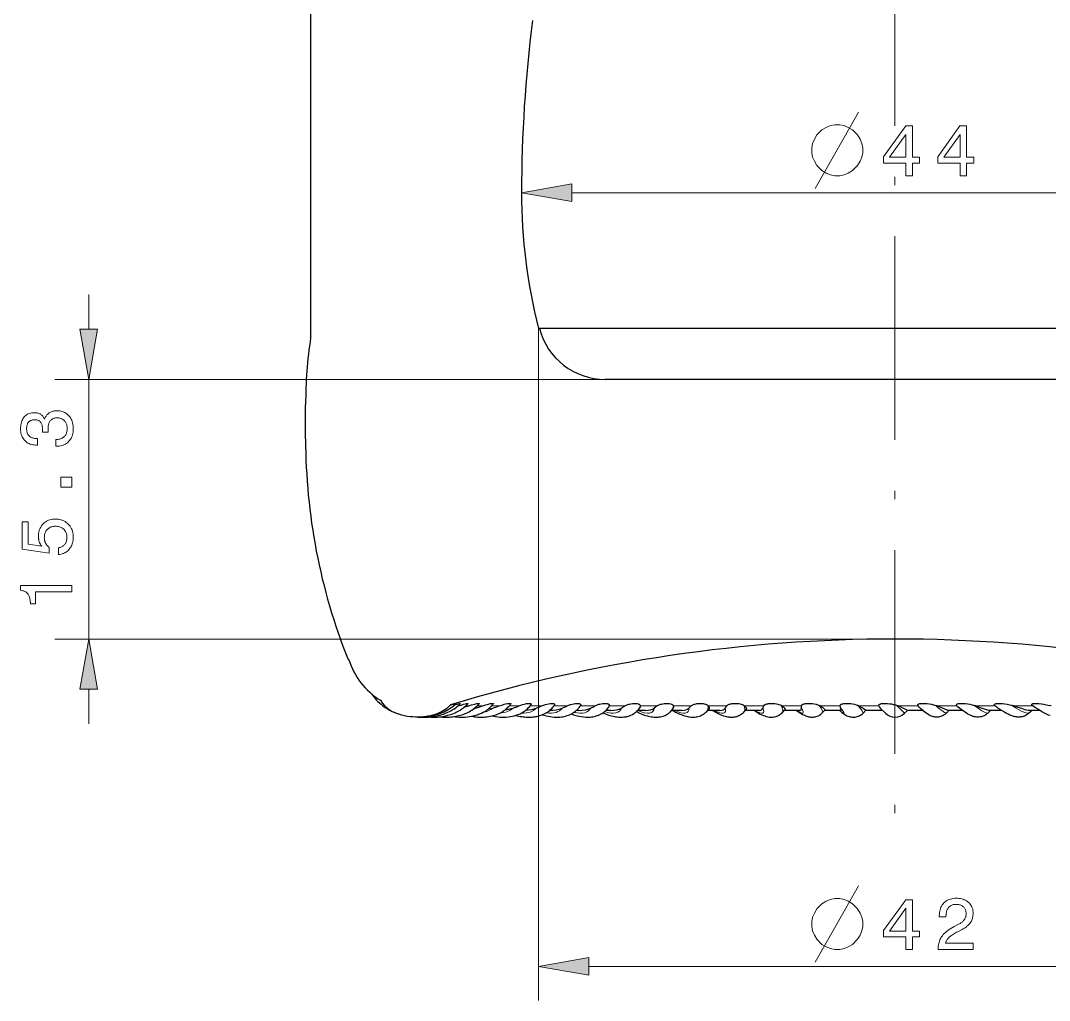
# Model space of a CAD drawing. Extents: x 0 to 297, y 0 to 420.
# Drawn here: x 105 to 165.6, y 113.2 to 170.9 of the extents above; entities that cross this region are included whole.
import ezdxf

# ---------------------------------------------------------------- set-up
doc = ezdxf.new("R2010")
doc.units = 0
doc.linetypes.add('DASHDOT', pattern=[18.5, 12, -3, 0.5, -3])

msp = doc.modelspace()

# ---------------------------------------------------------------- linework, layer by layer
at = {"color": 7, "linetype": 'DASHDOT', "lineweight": 13}
msp.add_line((156.513, 380.201), (156.513, 122.821), dxfattribs=at)
at = {"color": 7, "lineweight": 30}
for p, q in [((122.088, 152.298), (122.088, 266.724)), ((177.513, 152.761), (135.513, 152.761)), ((177.463, 152.761), (135.563, 152.761)), ((173.59, 149.761), (139.436, 149.761))]:
    msp.add_line(p, q, dxfattribs=at)
at = {"color": 7, "lineweight": 13}
for p, q in [((137.467, 160.761), (175.559, 160.761)), ((135.513, 152.761), (135.513, 113.171)), ((139.436, 149.761), (107.011, 149.761)), ((156.511, 134.461), (107.011, 134.461)), ((138.467, 115.171), (174.559, 115.171))]:
    msp.add_line(p, q, dxfattribs=at)
at = {"color": 7, "lineweight": 13, "ltscale": 0.051139}
for p, q in [((109.011, 152.716), (109.011, 154.761)), ((109.011, 129.461), (109.011, 131.507))]:
    msp.add_line(p, q, dxfattribs=at)
at = {"color": 7, "lineweight": 13, "ltscale": 0.3825}
msp.add_line((109.011, 134.461), (109.011, 149.761), dxfattribs=at)
at = {"color": 7, "lineweight": 30, "ltscale": 0.05}
msp.add_line((121.788, 146.261), (121.788, 148.261), dxfattribs=at)
at = {"color": 7, "lineweight": 30, "ltscale": 0.00125}
msp.add_line((124.288, 133.261), (124.338, 133.261), dxfattribs=at)
at = {"color": 7, "lineweight": 30, "ltscale": 0.000823373}
msp.add_line((130.784, 130.522), (130.753, 130.512), dxfattribs=at)
at = {"color": 7, "lineweight": 13, "ltscale": 0.000508881}
msp.add_line((130.784, 130.522), (130.764, 130.522), dxfattribs=at)
at = {"color": 7, "lineweight": 13, "ltscale": 0.004295}
msp.add_line((131.397, 130.522), (131.225, 130.522), dxfattribs=at)
at = {"color": 7, "lineweight": 30, "ltscale": 0.001412}
msp.add_line((131.749, 130.385), (131.804, 130.399), dxfattribs=at)
at = {"color": 7, "lineweight": 13, "ltscale": 0.007835}
msp.add_line((132.201, 130.522), (131.888, 130.522), dxfattribs=at)
at = {"color": 7, "lineweight": 13, "ltscale": 0.011136}
msp.add_line((133.19, 130.522), (132.745, 130.522), dxfattribs=at)
at = {"color": 7, "lineweight": 13, "ltscale": 0.014241}
msp.add_line((134.357, 130.522), (133.787, 130.522), dxfattribs=at)
at = {"color": 7, "lineweight": 13, "ltscale": 0.016942}
msp.add_line((135.692, 130.522), (135.015, 130.522), dxfattribs=at)
at = {"color": 7, "lineweight": 13, "ltscale": 0.019475}
msp.add_line((137.186, 130.522), (136.407, 130.522), dxfattribs=at)
at = {"color": 7, "lineweight": 30, "ltscale": 0.000917861}
msp.add_line((137.945, 130.479), (137.966, 130.509), dxfattribs=at)
at = {"color": 7, "lineweight": 30, "ltscale": 0.000389243}
msp.add_line((137.974, 130.522), (137.966, 130.509), dxfattribs=at)
at = {"color": 7, "lineweight": 30, "ltscale": 0.000771211}
msp.add_line((137.974, 130.522), (137.989, 130.55), dxfattribs=at)
at = {"color": 7, "lineweight": 13, "ltscale": 0.021308}
msp.add_line((138.827, 130.522), (137.974, 130.522), dxfattribs=at)
at = {"color": 7, "lineweight": 30, "ltscale": 0.002057}
msp.add_line((139.598, 130.388), (139.648, 130.454), dxfattribs=at)
at = {"color": 7, "lineweight": 30, "ltscale": 0.000692864}
msp.add_line((139.683, 130.522), (139.687, 130.55), dxfattribs=at)
at = {"color": 7, "lineweight": 13, "ltscale": 0.02298}
msp.add_line((140.602, 130.522), (139.683, 130.522), dxfattribs=at)
at = {"color": 7, "lineweight": 30, "ltscale": 0.003008}
msp.add_line((141.405, 130.313), (141.482, 130.406), dxfattribs=at)
at = {"color": 7, "lineweight": 30, "ltscale": 0.000697476}
msp.add_line((141.52, 130.522), (141.514, 130.55), dxfattribs=at)
at = {"color": 7, "lineweight": 13, "ltscale": 0.024476}
msp.add_line((142.499, 130.522), (141.52, 130.522), dxfattribs=at)
at = {"color": 7, "lineweight": 30, "ltscale": 0.005202}
msp.add_line((142.499, 130.522), (142.331, 130.399), dxfattribs=at)
at = {"color": 7, "lineweight": 30, "ltscale": 0.003793}
msp.add_line((143.353, 130.251), (143.452, 130.365), dxfattribs=at)
at = {"color": 7, "lineweight": 30, "ltscale": 0.000783347}
msp.add_line((143.47, 130.522), (143.455, 130.55), dxfattribs=at)
at = {"color": 7, "lineweight": 13, "ltscale": 0.025786}
msp.add_line((144.502, 130.522), (143.47, 130.522), dxfattribs=at)
at = {"color": 7, "lineweight": 30, "ltscale": 0.000926421}
msp.add_line((145.52, 130.522), (145.495, 130.55), dxfattribs=at)
at = {"color": 7, "lineweight": 13, "ltscale": 0.0269}
msp.add_line((146.596, 130.522), (145.52, 130.522), dxfattribs=at)
at = {"color": 7, "lineweight": 30, "ltscale": 0.001101}
msp.add_line((147.654, 130.522), (147.62, 130.55), dxfattribs=at)
at = {"color": 7, "lineweight": 13, "ltscale": 0.027809}
msp.add_line((148.766, 130.522), (147.654, 130.522), dxfattribs=at)
at = {"color": 7, "lineweight": 30, "ltscale": 0.001291}
msp.add_line((149.855, 130.522), (149.811, 130.55), dxfattribs=at)
at = {"color": 7, "lineweight": 13, "ltscale": 0.028506}
msp.add_line((150.995, 130.522), (149.855, 130.522), dxfattribs=at)
at = {"color": 7, "lineweight": 30, "ltscale": 0.001485}
msp.add_line((152.107, 130.522), (152.054, 130.55), dxfattribs=at)
at = {"color": 7, "lineweight": 13, "ltscale": 0.028987}
msp.add_line((153.266, 130.522), (152.107, 130.522), dxfattribs=at)
at = {"color": 7, "lineweight": 30, "ltscale": 0.001677}
msp.add_line((154.392, 130.522), (154.331, 130.55), dxfattribs=at)
at = {"color": 7, "lineweight": 13, "ltscale": 0.029247}
msp.add_line((155.562, 130.522), (154.392, 130.522), dxfattribs=at)
at = {"color": 7, "lineweight": 30, "ltscale": 0.010725}
msp.add_line((155.947, 130.095), (155.644, 130.399), dxfattribs=at)
at = {"color": 7, "lineweight": 30, "ltscale": 0.001863}
msp.add_line((156.694, 130.522), (156.624, 130.55), dxfattribs=at)
at = {"color": 7, "lineweight": 13, "ltscale": 0.016064}
msp.add_line((157.079, 130.095), (156.624, 130.55), dxfattribs=at)
at = {"color": 7, "lineweight": 13, "ltscale": 0.029284}
msp.add_line((157.865, 130.522), (156.694, 130.522), dxfattribs=at)
at = {"color": 7, "lineweight": 30, "ltscale": 0.002039}
msp.add_line((158.994, 130.522), (158.917, 130.55), dxfattribs=at)
at = {"color": 7, "lineweight": 13, "ltscale": 0.029098}
msp.add_line((160.158, 130.522), (158.994, 130.522), dxfattribs=at)
at = {"color": 7, "lineweight": 30, "ltscale": 0.002204}
msp.add_line((161.275, 130.522), (161.191, 130.55), dxfattribs=at)
at = {"color": 7, "lineweight": 13, "ltscale": 0.028691}
msp.add_line((162.422, 130.522), (161.275, 130.522), dxfattribs=at)
at = {"color": 7, "lineweight": 30, "ltscale": 0.000909456}
msp.add_line((162.422, 130.522), (162.451, 130.499), dxfattribs=at)
at = {"color": 7, "lineweight": 30, "ltscale": 0.002354}
msp.add_line((163.52, 130.522), (163.43, 130.55), dxfattribs=at)
at = {"color": 7, "lineweight": 13, "ltscale": 0.028066}
msp.add_line((164.642, 130.522), (163.52, 130.522), dxfattribs=at)
at = {"color": 7, "lineweight": 30, "ltscale": 0.002489}
msp.add_line((165.711, 130.522), (165.616, 130.55), dxfattribs=at)
at = {"color": 7, "lineweight": 30, "ltscale": 0.002833}
msp.add_line((137.864, 130.261), (137.751, 130.261), dxfattribs=at)
at = {"color": 7, "lineweight": 30, "ltscale": 0.007173}
msp.add_line((139.773, 130.261), (139.486, 130.261), dxfattribs=at)
at = {"color": 7, "lineweight": 30, "ltscale": 0.003768}
msp.add_line((141.287, 130.188), (141.422, 130.122), dxfattribs=at)
at = {"color": 7, "lineweight": 30, "ltscale": 0.011225}
msp.add_line((141.809, 130.261), (141.36, 130.261), dxfattribs=at)
at = {"color": 7, "lineweight": 30, "ltscale": 0.01489}
msp.add_line((143.957, 130.261), (143.362, 130.261), dxfattribs=at)
at = {"color": 7, "lineweight": 30, "ltscale": 0.004435}
msp.add_line((145.425, 130.201), (145.544, 130.332), dxfattribs=at)
at = {"color": 7, "lineweight": 30, "ltscale": 0.018027}
msp.add_line((146.201, 130.261), (145.48, 130.261), dxfattribs=at)
at = {"color": 7, "lineweight": 30, "ltscale": 0.004947}
msp.add_line((147.607, 130.162), (147.742, 130.306), dxfattribs=at)
at = {"color": 7, "lineweight": 30, "ltscale": 0.020582}
msp.add_line((148.523, 130.261), (147.7, 130.261), dxfattribs=at)
at = {"color": 7, "lineweight": 30, "ltscale": 0.004416}
msp.add_line((148.213, 130.261), (148.361, 130.166), dxfattribs=at)
at = {"color": 7, "lineweight": 30, "ltscale": 0.005343}
msp.add_line((149.881, 130.132), (150.029, 130.286), dxfattribs=at)
at = {"color": 7, "lineweight": 30, "ltscale": 0.02252}
msp.add_line((150.906, 130.261), (150.005, 130.261), dxfattribs=at)
at = {"color": 7, "lineweight": 30, "ltscale": 0.002956}
msp.add_line((150.707, 130.261), (150.803, 130.192), dxfattribs=at)
at = {"color": 7, "lineweight": 30, "ltscale": 0.005622}
msp.add_line((152.23, 130.112), (152.387, 130.272), dxfattribs=at)
at = {"color": 7, "lineweight": 30, "ltscale": 0.023873}
msp.add_line((153.332, 130.261), (152.377, 130.261), dxfattribs=at)
at = {"color": 7, "lineweight": 30, "ltscale": 0.001237}
msp.add_line((153.238, 130.261), (153.276, 130.229), dxfattribs=at)
at = {"color": 7, "lineweight": 30, "ltscale": 0.005795}
msp.add_line((154.635, 130.099), (154.799, 130.264), dxfattribs=at)
at = {"color": 7, "lineweight": 30, "ltscale": 0.024817}
msp.add_line((155.782, 130.261), (154.789, 130.261), dxfattribs=at)
at = {"color": 7, "lineweight": 30, "ltscale": 0.005858}
msp.add_line((157.079, 130.095), (157.244, 130.261), dxfattribs=at)
at = {"color": 7, "lineweight": 30, "ltscale": 0.022493}
msp.add_line((158.144, 130.261), (157.244, 130.261), dxfattribs=at)
at = {"color": 7, "lineweight": 30, "ltscale": 0.005861}
msp.add_line((159.542, 130.099), (159.707, 130.266), dxfattribs=at)
at = {"color": 7, "lineweight": 30, "ltscale": 0.019715}
msp.add_line((160.483, 130.261), (159.694, 130.261), dxfattribs=at)
at = {"color": 7, "lineweight": 30, "ltscale": 0.005249}
msp.add_line((162.006, 130.112), (162.153, 130.261), dxfattribs=at)
at = {"color": 7, "lineweight": 30, "ltscale": 0.016592}
msp.add_line((162.783, 130.261), (162.12, 130.261), dxfattribs=at)
at = {"color": 7, "lineweight": 30, "ltscale": 0.004488}
msp.add_line((164.452, 130.132), (164.577, 130.261), dxfattribs=at)
at = {"color": 7, "lineweight": 30, "ltscale": 0.013186}
msp.add_line((165.03, 130.261), (164.503, 130.261), dxfattribs=at)
at = {"color": 7, "lineweight": 13}
for points in [[(151.814, 161.011), (153.514, 164.011), (154.364, 165.511)], [(151.814, 115.421), (153.514, 118.421), (154.364, 119.921)]]:
    msp.add_lwpolyline(points, dxfattribs=at)
for points in [[(153.264, 164.761), (152.964, 164.761), (152.714, 164.711), (152.464, 164.611), (152.214, 164.461), (151.914, 164.161), (151.764, 163.911), (151.664, 163.661), (151.614, 163.411), (151.614, 163.111), (151.664, 162.861), (151.764, 162.611), (151.914, 162.361), (152.214, 162.061), (152.464, 161.911), (152.714, 161.811), (152.964, 161.761), (153.264, 161.761), (153.514, 161.811), (153.764, 161.911), (154.014, 162.061), (154.314, 162.361), (154.464, 162.611), (154.564, 162.861), (154.614, 163.111), (154.614, 163.411), (154.564, 163.661), (154.464, 163.911), (154.314, 164.161), (154.014, 164.461), (153.764, 164.611), (153.514, 164.711)], [(157.15, 161.761), (157.15, 162.503), (155.833, 162.503), (155.833, 162.883), (157.146, 164.694), (157.538, 164.694), (157.538, 162.849), (157.966, 162.849), (157.966, 162.503), (157.538, 162.503), (157.538, 161.761)], [(160.349, 161.761), (160.349, 162.503), (159.031, 162.503), (159.031, 162.883), (160.344, 164.694), (160.737, 164.694), (160.737, 162.849), (161.164, 162.849), (161.164, 162.503), (160.737, 162.503), (160.737, 161.761)], [(156.195, 162.849), (157.15, 162.849), (157.15, 164.192)], [(159.394, 162.849), (160.349, 162.849), (160.349, 164.192)], [(137.467, 161.282), (134.513, 160.761), (137.467, 160.24)], [(108.491, 152.716), (109.011, 149.761), (109.532, 152.716)], [(107.071, 145.818), (107.071, 146.216), (107.133, 146.219), (107.192, 146.225), (107.248, 146.234), (107.301, 146.247), (107.352, 146.263), (107.399, 146.282), (107.444, 146.304), (107.486, 146.329), (107.525, 146.358), (107.561, 146.39), (107.594, 146.425), (107.624, 146.462), (107.65, 146.503), (107.673, 146.545), (107.692, 146.591), (107.707, 146.639), (107.72, 146.69), (107.728, 146.744), (107.734, 146.8), (107.735, 146.859), (107.734, 146.917), (107.729, 146.972), (107.721, 147.025), (107.71, 147.075), (107.696, 147.123), (107.678, 147.168), (107.658, 147.211), (107.634, 147.251), (107.607, 147.289), (107.577, 147.324), (107.544, 147.356), (107.509, 147.385), (107.472, 147.41), (107.432, 147.433), (107.39, 147.451), (107.345, 147.466), (107.298, 147.478), (107.249, 147.487), (107.197, 147.492), (107.143, 147.494), (107.094, 147.492), (107.047, 147.487), (107.002, 147.479), (106.96, 147.467), (106.92, 147.452), (106.882, 147.433), (106.846, 147.411), (106.812, 147.386), (106.781, 147.358), (106.752, 147.326), (106.725, 147.291), (106.701, 147.254), (106.68, 147.213), (106.662, 147.17), (106.647, 147.124), (106.634, 147.076), (106.624, 147.025), (106.617, 146.971), (106.613, 146.914), (106.612, 146.855), (106.612, 146.846), (106.612, 146.838), (106.612, 146.829), (106.612, 146.82), (106.612, 146.812), (106.612, 146.803), (106.613, 146.794), (106.613, 146.785), (106.613, 146.776), (106.614, 146.766), (106.614, 146.757), (106.615, 146.747), (106.615, 146.736), (106.616, 146.724), (106.616, 146.713), (106.617, 146.7), (106.618, 146.687), (106.618, 146.673), (106.619, 146.659), (106.62, 146.644), (106.281, 146.644), (106.281, 146.653), (106.281, 146.662), (106.282, 146.671), (106.282, 146.68), (106.282, 146.689), (106.283, 146.698), (106.283, 146.707), (106.283, 146.716), (106.284, 146.724), (106.284, 146.733), (106.284, 146.741), (106.284, 146.749), (106.284, 146.757), (106.284, 146.765), (106.285, 146.773), (106.285, 146.781), (106.285, 146.788), (106.285, 146.796), (106.285, 146.803), (106.285, 146.811), (106.284, 146.867), (106.28, 146.921), (106.274, 146.972), (106.266, 147.019), (106.256, 147.064), (106.243, 147.105), (106.229, 147.144), (106.211, 147.18), (106.192, 147.212), (106.17, 147.242), (106.146, 147.268), (106.119, 147.292), (106.09, 147.313), (106.059, 147.331), (106.025, 147.347), (105.988, 147.359), (105.95, 147.369), (105.909, 147.376), (105.865, 147.38), (105.819, 147.382), (105.774, 147.381), (105.732, 147.376), (105.692, 147.37), (105.654, 147.36), (105.618, 147.348), (105.584, 147.333), (105.552, 147.315), (105.522, 147.295), (105.494, 147.272), (105.469, 147.246), (105.446, 147.218), (105.425, 147.187), (105.407, 147.154), (105.391, 147.118), (105.377, 147.08), (105.366, 147.04), (105.358, 146.997), (105.352, 146.952), (105.348, 146.905), (105.347, 146.855), (105.348, 146.799), (105.353, 146.746), (105.361, 146.695), (105.373, 146.648), (105.387, 146.603), (105.405, 146.56), (105.426, 146.521), (105.451, 146.484), (105.478, 146.451), (105.509, 146.419), (105.543, 146.391), (105.58, 146.366), (105.62, 146.344), (105.663, 146.324), (105.709, 146.308), (105.758, 146.295), (105.811, 146.284), (105.866, 146.277), (105.924, 146.272), (105.985, 146.271), (105.985, 145.887), (105.956, 145.887), (105.87, 145.89), (105.787, 145.897), (105.708, 145.91), (105.632, 145.928), (105.56, 145.951), (105.492, 145.979), (105.427, 146.013), (105.366, 146.051), (105.308, 146.095), (105.254, 146.143), (105.204, 146.196), (105.16, 146.253), (105.121, 146.313), (105.087, 146.377), (105.058, 146.444), (105.034, 146.515), (105.016, 146.589), (105.003, 146.667), (104.995, 146.749), (104.992, 146.834), (104.995, 146.924), (105.001, 147.009), (105.012, 147.091), (105.027, 147.168), (105.046, 147.242), (105.069, 147.311), (105.097, 147.376), (105.129, 147.437), (105.165, 147.494), (105.205, 147.546), (105.25, 147.594), (105.297, 147.637), (105.348, 147.675), (105.403, 147.708), (105.461, 147.736), (105.522, 147.759), (105.586, 147.777), (105.654, 147.789), (105.725, 147.797), (105.8, 147.799), (105.843, 147.798), (105.884, 147.795), (105.925, 147.791), (105.964, 147.784), (106.001, 147.775), (106.038, 147.765), (106.073, 147.752), (106.107, 147.738), (106.14, 147.722), (106.171, 147.703), (106.201, 147.683), (106.23, 147.661), (106.257, 147.638), (106.282, 147.612), (106.306, 147.585), (106.329, 147.555), (106.35, 147.524), (106.37, 147.491), (106.388, 147.456), (106.405, 147.42), (106.424, 147.467), (106.444, 147.512), (106.467, 147.555), (106.492, 147.595), (106.518, 147.633), (106.547, 147.669), (106.578, 147.702), (106.61, 147.733), (106.645, 147.761), (106.681, 147.788), (106.72, 147.812), (106.76, 147.833), (106.802, 147.852), (106.845, 147.868), (106.89, 147.882), (106.937, 147.893), (106.986, 147.902), (107.037, 147.908), (107.089, 147.912), (107.143, 147.913), (107.228, 147.91), (107.309, 147.901), (107.387, 147.887), (107.461, 147.866), (107.532, 147.839), (107.6, 147.807), (107.664, 147.769), (107.725, 147.724), (107.783, 147.674), (107.836, 147.618), (107.886, 147.557), (107.931, 147.492), (107.97, 147.423), (108.004, 147.351), (108.033, 147.274), (108.056, 147.194), (108.074, 147.11), (108.087, 147.022), (108.095, 146.93), (108.098, 146.834), (108.095, 146.743), (108.087, 146.656), (108.073, 146.572), (108.054, 146.493), (108.03, 146.417), (108, 146.345), (107.965, 146.276), (107.924, 146.212), (107.878, 146.151), (107.826, 146.094), (107.77, 146.041), (107.71, 145.994), (107.646, 145.953), (107.579, 145.917), (107.509, 145.887), (107.434, 145.862), (107.356, 145.842), (107.275, 145.829), (107.19, 145.82), (107.101, 145.818)], [(108.011, 143.41), (107.368, 143.41), (107.368, 144.007), (108.011, 144.007)], [(107.229, 139.44), (107.229, 139.841), (107.275, 139.849), (107.319, 139.86), (107.361, 139.873), (107.4, 139.889), (107.438, 139.907), (107.473, 139.928), (107.507, 139.951), (107.538, 139.977), (107.568, 140.005), (107.595, 140.036), (107.62, 140.068), (107.643, 140.103), (107.662, 140.139), (107.679, 140.177), (107.694, 140.217), (107.706, 140.258), (107.715, 140.301), (107.722, 140.346), (107.726, 140.393), (107.727, 140.442), (107.725, 140.501), (107.72, 140.557), (107.71, 140.612), (107.698, 140.664), (107.681, 140.714), (107.661, 140.761), (107.637, 140.806), (107.609, 140.848), (107.578, 140.889), (107.543, 140.927), (107.506, 140.961), (107.465, 140.993), (107.423, 141.02), (107.378, 141.044), (107.331, 141.064), (107.282, 141.081), (107.23, 141.093), (107.176, 141.103), (107.119, 141.108), (107.061, 141.11), (107.001, 141.108), (106.943, 141.103), (106.888, 141.094), (106.836, 141.081), (106.786, 141.065), (106.739, 141.045), (106.694, 141.021), (106.651, 140.994), (106.611, 140.963), (106.574, 140.929), (106.539, 140.891), (106.508, 140.851), (106.481, 140.809), (106.458, 140.764), (106.438, 140.716), (106.421, 140.666), (106.409, 140.614), (106.4, 140.559), (106.394, 140.502), (106.392, 140.442), (106.393, 140.407), (106.395, 140.373), (106.399, 140.339), (106.403, 140.307), (106.41, 140.274), (106.417, 140.243), (106.426, 140.212), (106.437, 140.181), (106.449, 140.151), (106.462, 140.122), (106.477, 140.094), (106.492, 140.066), (106.51, 140.039), (106.528, 140.013), (106.548, 139.987), (106.57, 139.962), (106.592, 139.938), (106.616, 139.915), (106.642, 139.892), (106.669, 139.87), (106.669, 139.527), (105.079, 139.763), (105.079, 141.365), (105.433, 141.365), (105.433, 140.052), (106.241, 139.931), (106.222, 139.953), (106.204, 139.976), (106.188, 139.999), (106.172, 140.024), (106.157, 140.049), (106.143, 140.075), (106.13, 140.101), (106.118, 140.128), (106.107, 140.157), (106.096, 140.185), (106.087, 140.215), (106.078, 140.245), (106.071, 140.276), (106.064, 140.307), (106.059, 140.339), (106.055, 140.371), (106.051, 140.404), (106.049, 140.437), (106.047, 140.471), (106.047, 140.505), (106.049, 140.595), (106.058, 140.682), (106.071, 140.766), (106.09, 140.845), (106.115, 140.922), (106.145, 140.994), (106.181, 141.063), (106.222, 141.128), (106.269, 141.19), (106.321, 141.248), (106.377, 141.301), (106.437, 141.349), (106.5, 141.392), (106.567, 141.428), (106.637, 141.459), (106.711, 141.484), (106.788, 141.504), (106.868, 141.518), (106.952, 141.527), (107.04, 141.529), (107.132, 141.526), (107.221, 141.518), (107.307, 141.503), (107.389, 141.482), (107.467, 141.455), (107.542, 141.422), (107.613, 141.383), (107.68, 141.339), (107.744, 141.288), (107.805, 141.231), (107.861, 141.17), (107.91, 141.105), (107.954, 141.036), (107.992, 140.964), (108.025, 140.888), (108.051, 140.808), (108.072, 140.725), (108.086, 140.638), (108.095, 140.548), (108.098, 140.454), (108.096, 140.371), (108.088, 140.291), (108.076, 140.213), (108.06, 140.138), (108.038, 140.067), (108.012, 139.998), (107.981, 139.932), (107.945, 139.869), (107.904, 139.809), (107.859, 139.751), (107.809, 139.698), (107.757, 139.649), (107.701, 139.606), (107.643, 139.567), (107.582, 139.534), (107.517, 139.505), (107.45, 139.481), (107.379, 139.463), (107.306, 139.449)], [(108.011, 137.235), (105.878, 137.235), (105.878, 136.535), (105.572, 136.535), (105.57, 136.61), (105.565, 136.681), (105.557, 136.749), (105.546, 136.812), (105.534, 136.871), (105.518, 136.927), (105.5, 136.978), (105.479, 137.026), (105.456, 137.069), (105.43, 137.109), (105.401, 137.145), (105.369, 137.178), (105.333, 137.208), (105.295, 137.235), (105.253, 137.259), (105.207, 137.28), (105.158, 137.298), (105.106, 137.313), (105.051, 137.325), (104.992, 137.334), (104.992, 137.627), (108.011, 137.627)], [(109.532, 131.507), (109.011, 134.461), (108.491, 131.507)], [(153.264, 119.171), (152.964, 119.171), (152.714, 119.121), (152.464, 119.021), (152.214, 118.871), (151.914, 118.571), (151.764, 118.321), (151.664, 118.071), (151.614, 117.821), (151.614, 117.521), (151.664, 117.271), (151.764, 117.021), (151.914, 116.771), (152.214, 116.471), (152.464, 116.321), (152.714, 116.221), (152.964, 116.171), (153.264, 116.171), (153.514, 116.221), (153.764, 116.321), (154.014, 116.471), (154.314, 116.771), (154.464, 117.021), (154.564, 117.271), (154.614, 117.521), (154.614, 117.821), (154.564, 118.071), (154.464, 118.321), (154.314, 118.571), (154.014, 118.871), (153.764, 119.021), (153.514, 119.121)], [(157.15, 116.171), (157.15, 116.913), (155.833, 116.913), (155.833, 117.292), (157.146, 119.103), (157.538, 119.103), (157.538, 117.259), (157.966, 117.259), (157.966, 116.913), (157.538, 116.913), (157.538, 116.171)], [(159.058, 116.171), (159.058, 116.183), (159.06, 116.271), (159.067, 116.355), (159.077, 116.437), (159.091, 116.516), (159.11, 116.592), (159.133, 116.664), (159.16, 116.734), (159.191, 116.801), (159.226, 116.865), (159.265, 116.927), (159.31, 116.986), (159.361, 117.046), (159.419, 117.105), (159.484, 117.164), (159.555, 117.224), (159.633, 117.283), (159.717, 117.342), (159.809, 117.4), (159.907, 117.459), (160.011, 117.518), (160.266, 117.657), (160.311, 117.682), (160.353, 117.708), (160.393, 117.734), (160.43, 117.761), (160.465, 117.789), (160.497, 117.817), (160.527, 117.846), (160.554, 117.876), (160.579, 117.906), (160.602, 117.936), (160.622, 117.968), (160.64, 118.001), (160.655, 118.034), (160.669, 118.069), (160.681, 118.105), (160.69, 118.142), (160.698, 118.18), (160.703, 118.219), (160.706, 118.259), (160.707, 118.3), (160.705, 118.347), (160.7, 118.392), (160.692, 118.435), (160.681, 118.476), (160.666, 118.515), (160.648, 118.553), (160.627, 118.589), (160.602, 118.623), (160.575, 118.655), (160.544, 118.685), (160.51, 118.713), (160.474, 118.738), (160.436, 118.76), (160.395, 118.779), (160.353, 118.795), (160.308, 118.808), (160.261, 118.818), (160.211, 118.825), (160.16, 118.83), (160.106, 118.831), (160.053, 118.829), (160.002, 118.824), (159.953, 118.815), (159.907, 118.802), (159.863, 118.785), (159.821, 118.765), (159.782, 118.74), (159.745, 118.713), (159.71, 118.681), (159.677, 118.646), (159.647, 118.607), (159.621, 118.566), (159.597, 118.522), (159.577, 118.475), (159.559, 118.426), (159.545, 118.373), (159.534, 118.318), (159.526, 118.26), (159.522, 118.199), (159.52, 118.136), (159.52, 118.1), (159.128, 118.1), (159.128, 118.161), (159.131, 118.254), (159.139, 118.343), (159.152, 118.428), (159.171, 118.509), (159.195, 118.586), (159.225, 118.659), (159.26, 118.728), (159.301, 118.794), (159.347, 118.855), (159.398, 118.913), (159.454, 118.965), (159.513, 119.012), (159.577, 119.054), (159.644, 119.09), (159.716, 119.12), (159.791, 119.145), (159.87, 119.165), (159.952, 119.179), (160.039, 119.187), (160.129, 119.19), (160.216, 119.187), (160.3, 119.18), (160.38, 119.168), (160.456, 119.15), (160.53, 119.128), (160.6, 119.101), (160.666, 119.069), (160.729, 119.032), (160.789, 118.99), (160.845, 118.943), (160.897, 118.892), (160.943, 118.838), (160.984, 118.781), (161.02, 118.721), (161.05, 118.658), (161.074, 118.592), (161.094, 118.522), (161.107, 118.45), (161.115, 118.374), (161.118, 118.296), (161.117, 118.235), (161.112, 118.175), (161.104, 118.117), (161.092, 118.06), (161.078, 118.005), (161.06, 117.952), (161.04, 117.9), (161.016, 117.849), (160.988, 117.8), (160.958, 117.753), (160.924, 117.707), (160.887, 117.662), (160.847, 117.619), (160.803, 117.577), (160.756, 117.536), (160.705, 117.496), (160.651, 117.457), (160.594, 117.42), (160.533, 117.384), (160.469, 117.349), (160.216, 117.221), (160.146, 117.184), (160.08, 117.147), (160.018, 117.111), (159.96, 117.076), (159.906, 117.042), (159.856, 117.008), (159.811, 116.976), (159.769, 116.943), (159.732, 116.912), (159.698, 116.881), (159.668, 116.851), (159.64, 116.819), (159.614, 116.787), (159.59, 116.754), (159.568, 116.72), (159.548, 116.686), (159.531, 116.651), (159.515, 116.615), (159.502, 116.579), (159.491, 116.542), (161.118, 116.542), (161.118, 116.171)], [(156.195, 117.259), (157.15, 117.259), (157.15, 118.602)], [(138.467, 115.692), (135.513, 115.171), (138.467, 114.65)]]:
    msp.add_lwpolyline(points, close=True, dxfattribs=at)
at = {"color": 7, "lineweight": 30}
for points in [[(125.681, 131.245), (125.727, 131.171), (125.772, 131.105), (125.82, 131.04), (125.866, 130.982), (125.954, 130.88), (126.046, 130.784), (126.152, 130.685), (126.231, 130.617), (126.31, 130.554), (126.392, 130.494), (126.475, 130.437), (126.56, 130.382), (126.648, 130.33), (126.737, 130.281), (126.828, 130.234)], [(126.339, 130.661), (126.395, 130.591), (126.456, 130.525), (126.521, 130.462), (126.589, 130.402), (126.637, 130.364), (126.685, 130.328), (126.786, 130.26), (126.891, 130.198), (126.985, 130.15)], [(130.327, 130.587), (130.289, 130.545), (130.25, 130.505), (130.168, 130.429), (130.081, 130.358), (129.989, 130.292), (129.893, 130.232), (129.794, 130.177), (129.689, 130.125), (129.582, 130.079), (129.473, 130.038), (129.362, 130.002), (129.287, 129.98), (129.212, 129.96), (129.06, 129.927), (128.981, 129.912), (128.901, 129.9), (128.741, 129.88), (128.58, 129.867), (128.418, 129.862), (128.257, 129.863), (128.098, 129.87), (127.939, 129.885), (127.78, 129.906), (127.699, 129.92), (127.617, 129.937), (127.542, 129.953), (127.467, 129.972), (127.344, 130.008), (127.222, 130.049), (127.102, 130.096), (126.985, 130.15)], [(128.412, 129.862), (128.513, 129.861), (128.613, 129.864), (128.713, 129.869), (128.813, 129.877), (128.913, 129.887), (129.012, 129.9), (129.11, 129.916), (129.208, 129.934), (129.305, 129.956), (129.405, 129.981), (129.539, 130.019), (129.664, 130.061), (129.788, 130.108), (129.867, 130.141), (129.958, 130.182), (130.045, 130.225), (130.134, 130.273), (130.253, 130.345), (130.367, 130.42), (130.456, 130.486), (130.513, 130.531), (130.567, 130.577), (130.62, 130.624), (130.671, 130.673)], [(128.63, 129.865), (128.731, 129.862), (128.831, 129.861), (128.931, 129.864), (129.031, 129.869), (129.13, 129.877), (129.229, 129.887), (129.33, 129.901), (129.485, 129.928), (129.627, 129.959), (129.711, 129.981), (129.81, 130.01), (129.903, 130.04), (129.995, 130.073), (130.085, 130.109), (130.174, 130.148), (130.261, 130.19), (130.347, 130.235), (130.43, 130.283), (130.512, 130.335), (130.592, 130.389), (130.67, 130.446), (130.745, 130.507), (130.814, 130.567), (130.882, 130.632), (130.919, 130.67)], [(129.054, 129.871), (129.154, 129.865), (129.253, 129.862), (129.353, 129.861), (129.452, 129.863), (129.551, 129.868), (129.649, 129.876), (129.747, 129.887), (129.844, 129.9), (129.947, 129.917), (130.041, 129.936), (130.175, 129.968), (130.316, 130.01), (130.411, 130.042), (130.501, 130.076), (130.593, 130.114), (130.664, 130.147), (130.784, 130.209), (130.888, 130.269), (130.999, 130.341), (131.06, 130.386), (131.12, 130.432), (131.178, 130.479), (131.239, 130.535), (131.304, 130.597), (131.366, 130.663)], [(129.689, 129.88), (129.784, 129.872), (129.88, 129.866), (129.975, 129.862), (130.071, 129.861), (130.165, 129.863), (130.26, 129.867), (130.354, 129.874), (130.448, 129.883), (130.541, 129.896), (130.633, 129.911), (130.724, 129.929), (130.815, 129.949), (130.905, 129.973), (130.994, 130), (131.068, 130.024), (131.141, 130.051), (131.213, 130.081), (131.337, 130.137), (131.419, 130.18), (131.5, 130.225), (131.578, 130.274), (131.655, 130.327), (131.702, 130.362), (131.764, 130.411), (131.823, 130.462), (131.881, 130.515), (131.936, 130.571), (132.009, 130.652)], [(130.314, 130.573), (130.555, 130.644), (130.634, 130.666), (130.666, 130.673), (130.67, 130.674), (130.671, 130.674), (130.671, 130.674), (130.671, 130.674), (130.671, 130.673), (130.671, 130.673), (130.671, 130.673)], [(130.527, 129.894), (130.622, 129.882), (130.717, 129.873), (130.811, 129.866), (130.905, 129.862), (130.999, 129.861), (131.092, 129.862), (131.188, 129.867), (131.32, 129.877), (131.45, 129.893), (131.553, 129.91), (131.644, 129.929), (131.734, 129.95), (131.822, 129.975), (131.911, 130.003), (131.978, 130.027), (132.044, 130.053), (132.145, 130.097), (132.246, 130.147), (132.342, 130.202), (132.437, 130.262), (132.498, 130.305), (132.557, 130.351), (132.641, 130.422), (132.722, 130.5), (132.774, 130.555), (132.844, 130.637)], [(130.579, 130.587), (130.786, 130.646), (130.85, 130.662), (130.891, 130.671), (130.913, 130.674), (130.918, 130.674), (130.92, 130.673), (130.92, 130.672), (130.92, 130.672), (130.92, 130.671), (130.92, 130.671), (130.919, 130.67)], [(130.784, 130.522), (130.944, 130.572), (131.095, 130.617), (131.193, 130.643), (131.261, 130.659), (131.304, 130.668), (131.334, 130.673), (131.359, 130.674), (131.367, 130.672), (131.369, 130.67), (131.369, 130.668), (131.369, 130.667), (131.366, 130.663)], [(131.397, 130.522), (131.572, 130.579), (131.734, 130.625), (131.811, 130.645), (131.871, 130.658), (131.95, 130.672), (131.976, 130.674), (131.995, 130.673), (132.004, 130.672), (132.01, 130.67), (132.013, 130.667), (132.014, 130.663), (132.014, 130.66), (132.009, 130.652)], [(131.561, 129.911), (131.654, 129.897), (131.747, 129.884), (131.84, 129.875), (131.933, 129.868), (132.026, 129.863), (132.118, 129.861), (132.21, 129.862), (132.302, 129.866), (132.394, 129.872), (132.487, 129.882), (132.576, 129.895), (132.665, 129.91), (132.754, 129.929), (132.842, 129.952), (132.93, 129.977), (133.016, 130.006), (133.101, 130.04), (133.186, 130.076), (133.268, 130.117), (133.352, 130.164), (133.453, 130.227), (133.523, 130.277), (133.59, 130.33), (133.655, 130.387), (133.712, 130.441), (133.766, 130.497), (133.817, 130.556), (133.865, 130.618)], [(132.201, 130.522), (132.294, 130.554), (132.391, 130.585), (132.483, 130.612), (132.561, 130.633), (132.665, 130.656), (132.737, 130.669), (132.792, 130.674), (132.827, 130.672), (132.839, 130.669), (132.847, 130.665), (132.851, 130.66), (132.852, 130.654), (132.85, 130.646), (132.844, 130.637)], [(132.778, 129.935), (132.869, 129.917), (132.965, 129.901), (133.119, 129.88), (133.25, 129.868), (133.323, 129.864), (133.418, 129.861), (133.508, 129.862), (133.602, 129.865), (133.736, 129.876), (133.855, 129.891), (133.97, 129.912), (134.086, 129.94), (134.199, 129.973), (134.257, 129.993), (134.316, 130.015), (134.426, 130.064), (134.48, 130.09), (134.533, 130.118), (134.588, 130.151), (134.643, 130.185), (134.715, 130.235), (134.787, 130.292), (134.86, 130.356), (134.93, 130.426), (134.99, 130.493), (135.029, 130.542), (135.067, 130.593)], [(133.19, 130.522), (133.341, 130.575), (133.49, 130.619), (133.57, 130.64), (133.676, 130.661), (133.749, 130.671), (133.803, 130.674), (133.841, 130.671), (133.855, 130.667), (133.865, 130.662), (133.871, 130.657), (133.875, 130.652), (133.877, 130.645), (133.876, 130.638), (133.872, 130.629), (133.865, 130.618)], [(134.175, 129.965), (134.262, 129.944), (134.348, 129.925), (134.435, 129.908), (134.523, 129.894), (134.611, 129.882), (134.697, 129.873), (134.783, 129.866), (134.87, 129.862), (134.956, 129.861), (135.043, 129.863), (135.129, 129.868), (135.203, 129.874), (135.271, 129.882), (135.338, 129.893), (135.405, 129.905), (135.472, 129.92), (135.533, 129.935), (135.648, 129.971), (135.755, 130.011), (135.807, 130.034), (135.887, 130.073), (135.948, 130.106), (136.007, 130.142), (136.064, 130.181), (136.12, 130.222), (136.169, 130.262), (136.217, 130.304), (136.263, 130.348), (136.307, 130.394), (136.348, 130.44), (136.387, 130.488), (136.44, 130.562)], [(134.357, 130.522), (134.461, 130.561), (134.57, 130.598), (134.67, 130.626), (134.752, 130.646), (134.811, 130.657), (134.86, 130.665), (134.905, 130.67), (134.944, 130.673), (135, 130.673), (135.023, 130.67), (135.042, 130.666), (135.055, 130.661), (135.066, 130.655), (135.077, 130.644), (135.081, 130.63), (135.078, 130.613), (135.067, 130.593)], [(135.692, 130.522), (135.8, 130.565), (135.913, 130.604), (136.016, 130.632), (136.1, 130.651), (136.19, 130.666), (136.261, 130.672), (136.319, 130.674), (136.365, 130.67), (136.404, 130.662), (136.42, 130.656), (136.433, 130.649), (136.443, 130.642), (136.45, 130.634), (136.456, 130.62), (136.457, 130.603), (136.452, 130.584), (136.44, 130.562)], [(135.735, 130.004), (135.82, 129.978), (135.905, 129.956), (135.99, 129.935), (136.078, 129.916), (136.204, 129.894), (136.319, 129.878), (136.43, 129.868), (136.501, 129.864), (136.59, 129.861), (136.675, 129.862), (136.767, 129.867), (136.872, 129.877), (136.952, 129.889), (137.029, 129.903), (137.111, 129.922), (137.207, 129.95), (137.275, 129.974), (137.341, 130), (137.409, 130.031), (137.449, 130.051), (137.531, 130.097), (137.575, 130.125), (137.619, 130.155), (137.689, 130.207), (137.755, 130.265), (137.799, 130.307), (137.838, 130.348), (137.876, 130.39), (137.911, 130.434), (137.945, 130.479)], [(137.186, 130.522), (137.288, 130.566), (137.344, 130.587), (137.399, 130.606), (137.5, 130.634), (137.585, 130.652), (137.669, 130.666), (137.74, 130.672), (137.8, 130.674), (137.86, 130.67), (137.909, 130.662), (137.93, 130.656), (137.947, 130.649), (137.97, 130.635), (137.986, 130.619), (137.991, 130.609), (137.995, 130.599), (137.996, 130.588), (137.996, 130.576), (137.989, 130.55)], [(137.45, 130.052), (137.581, 130.006), (137.729, 129.962), (137.811, 129.94), (137.894, 129.921), (138.037, 129.894), (138.171, 129.875), (138.306, 129.864), (138.393, 129.861), (138.477, 129.862), (138.563, 129.866), (138.639, 129.874), (138.713, 129.884), (138.787, 129.897), (138.863, 129.915), (138.915, 129.929), (138.994, 129.955), (139.043, 129.974), (139.092, 129.994), (139.171, 130.032), (139.25, 130.076), (139.296, 130.106), (139.339, 130.136), (139.381, 130.168), (139.422, 130.202), (139.461, 130.237), (139.508, 130.283), (139.553, 130.333), (139.598, 130.388)], [(138.827, 130.522), (138.871, 130.545), (138.92, 130.567), (138.972, 130.587), (139.024, 130.606), (139.075, 130.621), (139.122, 130.634), (139.205, 130.652), (139.292, 130.665), (139.366, 130.672), (139.43, 130.674), (139.498, 130.67), (139.555, 130.662), (139.602, 130.649), (139.622, 130.641), (139.64, 130.631), (139.654, 130.621), (139.666, 130.609), (139.678, 130.592), (139.686, 130.572), (139.687, 130.55)], [(140.602, 130.522), (140.641, 130.545), (140.685, 130.567), (140.733, 130.587), (140.782, 130.606), (140.83, 130.621), (140.876, 130.634), (140.958, 130.652), (141.046, 130.665), (141.123, 130.672), (141.191, 130.674), (141.265, 130.671), (141.329, 130.662), (141.384, 130.649), (141.431, 130.632), (141.451, 130.621), (141.469, 130.61), (141.489, 130.592), (141.504, 130.572), (141.514, 130.55)], [(142.499, 130.522), (142.532, 130.545), (142.571, 130.567), (142.615, 130.588), (142.66, 130.606), (142.706, 130.621), (142.749, 130.634), (142.829, 130.652), (142.917, 130.665), (142.996, 130.672), (143.068, 130.674), (143.148, 130.671), (143.219, 130.662), (143.282, 130.649), (143.338, 130.632), (143.363, 130.621), (143.386, 130.61), (143.413, 130.592), (143.436, 130.572), (143.455, 130.55)], [(144.502, 130.522), (144.53, 130.545), (144.563, 130.567), (144.602, 130.588), (144.643, 130.606), (144.686, 130.621), (144.727, 130.634), (144.804, 130.652), (144.849, 130.66), (144.892, 130.665), (144.973, 130.672), (145.047, 130.674), (145.133, 130.671), (145.21, 130.662), (145.281, 130.649), (145.345, 130.632), (145.403, 130.61), (145.43, 130.596), (145.455, 130.582), (145.476, 130.566), (145.495, 130.55)], [(145.52, 130.522), (145.546, 130.486), (145.562, 130.45), (145.567, 130.433), (145.571, 130.417), (145.571, 130.393), (145.567, 130.371), (145.558, 130.351), (145.544, 130.332)], [(146.596, 130.522), (146.627, 130.552), (146.668, 130.581), (146.706, 130.601), (146.745, 130.617), (146.784, 130.631), (146.821, 130.641), (146.869, 130.652), (146.914, 130.66), (146.997, 130.669), (147.077, 130.673), (147.164, 130.673), (147.245, 130.667), (147.322, 130.657), (147.393, 130.643), (147.46, 130.625), (147.518, 130.604), (147.572, 130.579), (147.62, 130.55)], [(147.654, 130.522), (147.699, 130.478), (147.717, 130.456), (147.733, 130.435), (147.744, 130.416), (147.753, 130.397), (147.76, 130.371), (147.761, 130.346), (147.755, 130.324), (147.742, 130.306)], [(148.766, 130.522), (148.78, 130.542), (148.799, 130.562), (148.816, 130.577), (148.837, 130.591), (148.859, 130.603), (148.882, 130.614), (148.918, 130.628), (148.953, 130.639), (149.022, 130.655), (149.065, 130.662), (149.107, 130.667), (149.188, 130.673), (149.265, 130.674), (149.357, 130.67), (149.444, 130.661), (149.526, 130.648), (149.604, 130.631), (149.677, 130.609), (149.747, 130.582), (149.78, 130.567), (149.811, 130.55)], [(149.855, 130.522), (149.923, 130.472), (149.952, 130.447), (149.977, 130.424), (150.004, 130.394), (150.023, 130.366), (150.036, 130.342), (150.041, 130.32), (150.039, 130.301), (150.029, 130.286)], [(150.995, 130.522), (151.004, 130.542), (151.017, 130.562), (151.036, 130.582), (151.059, 130.599), (151.09, 130.616), (151.123, 130.629), (151.156, 130.64), (151.188, 130.649), (151.231, 130.657), (151.273, 130.664), (151.354, 130.671), (151.434, 130.674), (151.491, 130.673), (151.547, 130.67), (151.656, 130.66), (151.761, 130.643), (151.864, 130.619), (151.914, 130.605), (151.962, 130.588), (152.009, 130.57), (152.054, 130.55)], [(152.107, 130.522), (152.195, 130.47), (152.268, 130.42), (152.325, 130.375), (152.347, 130.355), (152.365, 130.336), (152.382, 130.314), (152.391, 130.296), (152.393, 130.288), (152.392, 130.281), (152.387, 130.272)], [(153.266, 130.522), (153.268, 130.537), (153.272, 130.551), (153.277, 130.564), (153.285, 130.575), (153.302, 130.594), (153.324, 130.61), (153.347, 130.622), (153.372, 130.632), (153.407, 130.644), (153.443, 130.653), (153.504, 130.663), (153.565, 130.67), (153.62, 130.673), (153.675, 130.674), (153.737, 130.673), (153.799, 130.669), (153.912, 130.658), (154.021, 130.64), (154.128, 130.617), (154.231, 130.587), (154.282, 130.569), (154.331, 130.55)], [(154.392, 130.522), (154.528, 130.454), (154.639, 130.391), (154.722, 130.337), (154.756, 130.313), (154.78, 130.293), (154.796, 130.277), (154.799, 130.271), (154.8, 130.267), (154.799, 130.264)], [(155.562, 130.522), (155.559, 130.546), (155.56, 130.558), (155.563, 130.57), (155.568, 130.581), (155.576, 130.592), (155.593, 130.608), (155.614, 130.622), (155.633, 130.631), (155.654, 130.639), (155.689, 130.649), (155.725, 130.657), (155.764, 130.664), (155.803, 130.668), (155.882, 130.673), (155.96, 130.674), (156.019, 130.671), (156.078, 130.668), (156.195, 130.655), (156.31, 130.636), (156.425, 130.611), (156.539, 130.579), (156.624, 130.55)], [(157.865, 130.522), (157.859, 130.536), (157.854, 130.549), (157.852, 130.567), (157.855, 130.584), (157.864, 130.6), (157.873, 130.61), (157.884, 130.619), (157.904, 130.63), (157.925, 130.64), (157.948, 130.647), (157.983, 130.656), (158.02, 130.663), (158.096, 130.671), (158.174, 130.674), (158.233, 130.673), (158.292, 130.671), (158.412, 130.661), (158.532, 130.644), (158.66, 130.62), (158.789, 130.589), (158.853, 130.57), (158.917, 130.55)], [(159.542, 130.099), (159.5, 130.06), (159.455, 130.024), (159.407, 129.991), (159.358, 129.961), (159.306, 129.935), (159.252, 129.913), (159.197, 129.894), (159.141, 129.88), (159.083, 129.869), (159.025, 129.863), (158.966, 129.861), (158.907, 129.863), (158.847, 129.87), (158.788, 129.881), (158.721, 129.898), (158.659, 129.919), (158.592, 129.948), (158.535, 129.978), (158.453, 130.027), (158.383, 130.075), (158.299, 130.137), (158.173, 130.237), (158.014, 130.371), (157.935, 130.441)], [(158.994, 130.522), (159.156, 130.46), (159.429, 130.351), (159.564, 130.298), (159.616, 130.28), (159.648, 130.27), (159.673, 130.264), (159.694, 130.261)], [(160.158, 130.522), (160.145, 130.539), (160.136, 130.555), (160.132, 130.569), (160.13, 130.582), (160.134, 130.599), (160.144, 130.614), (160.159, 130.627), (160.177, 130.637), (160.197, 130.645), (160.218, 130.652), (160.252, 130.66), (160.287, 130.665), (160.36, 130.672), (160.437, 130.674), (160.496, 130.673), (160.556, 130.67), (160.677, 130.659), (160.802, 130.641), (160.93, 130.617), (161.06, 130.587), (161.191, 130.55)], [(162.006, 130.112), (161.962, 130.07), (161.916, 130.032), (161.867, 129.998), (161.815, 129.967), (161.761, 129.939), (161.704, 129.915), (161.647, 129.896), (161.589, 129.881), (161.527, 129.87), (161.465, 129.863), (161.4, 129.861), (161.336, 129.864), (161.265, 129.871), (161.181, 129.888), (161.108, 129.908), (161.041, 129.931), (160.987, 129.954), (160.905, 129.993), (160.817, 130.04), (160.704, 130.109), (160.613, 130.169), (160.473, 130.268), (160.335, 130.373), (160.21, 130.472)], [(161.275, 130.522), (161.539, 130.43), (161.767, 130.351), (161.908, 130.305), (161.969, 130.288), (162.031, 130.273), (162.083, 130.264), (162.12, 130.261)], [(162.422, 130.522), (162.404, 130.54), (162.39, 130.558), (162.382, 130.571), (162.378, 130.584), (162.377, 130.598), (162.38, 130.61), (162.388, 130.621), (162.398, 130.63), (162.411, 130.638), (162.426, 130.645), (162.443, 130.651), (162.475, 130.66), (162.509, 130.665), (162.558, 130.671), (162.609, 130.673), (162.67, 130.674), (162.733, 130.672), (162.854, 130.663), (162.98, 130.647), (163.126, 130.623), (163.275, 130.591), (163.352, 130.571), (163.43, 130.55)], [(164.452, 130.132), (164.407, 130.088), (164.358, 130.047), (164.306, 130.01), (164.252, 129.977), (164.194, 129.947), (164.135, 129.922), (164.072, 129.901), (164.008, 129.884), (163.939, 129.871), (163.871, 129.864), (163.796, 129.861), (163.723, 129.864), (163.667, 129.87), (163.613, 129.878), (163.553, 129.89), (163.5, 129.903), (163.45, 129.918), (163.352, 129.952), (163.283, 129.98), (163.182, 130.027), (163.083, 130.079), (162.984, 130.135), (162.864, 130.209), (162.754, 130.281), (162.585, 130.399), (162.451, 130.499)], [(163.52, 130.522), (163.75, 130.449), (163.961, 130.382), (164.072, 130.349), (164.174, 130.32), (164.268, 130.296), (164.359, 130.277), (164.438, 130.265), (164.472, 130.262), (164.503, 130.261)], [(164.642, 130.522), (164.61, 130.549), (164.596, 130.563), (164.587, 130.574), (164.58, 130.585), (164.576, 130.595), (164.575, 130.605), (164.576, 130.614), (164.58, 130.621), (164.591, 130.634), (164.603, 130.642), (164.617, 130.649), (164.642, 130.657), (164.669, 130.663), (164.718, 130.669), (164.77, 130.673), (164.825, 130.674), (164.881, 130.673), (165.001, 130.665), (165.144, 130.648), (165.295, 130.623), (165.453, 130.591), (165.616, 130.55)], [(165.652, 129.952), (165.563, 129.986), (165.451, 130.034), (165.331, 130.091), (165.21, 130.156), (165.088, 130.226), (164.965, 130.302), (164.826, 130.393), (164.715, 130.47), (164.642, 130.523)], [(139.301, 130.114), (139.453, 130.052), (139.604, 129.998), (139.716, 129.963), (139.813, 129.936), (139.909, 129.913), (139.981, 129.899), (140.052, 129.887), (140.124, 129.877), (140.219, 129.867), (140.292, 129.863), (140.366, 129.861), (140.44, 129.863), (140.541, 129.87), (140.595, 129.877), (140.65, 129.885), (140.704, 129.896), (140.758, 129.908), (140.819, 129.926), (140.879, 129.945), (140.96, 129.978), (141.048, 130.02), (141.133, 130.07), (141.174, 130.098), (141.215, 130.128), (141.28, 130.182), (141.345, 130.245), (141.405, 130.313)], [(141.422, 130.122), (141.565, 130.059), (141.707, 130.004), (141.821, 129.966), (141.935, 129.932), (141.995, 129.917), (142.071, 129.9), (142.146, 129.886), (142.223, 129.875), (142.3, 129.867), (142.364, 129.863), (142.429, 129.861), (142.494, 129.862), (142.559, 129.866), (142.613, 129.871), (142.691, 129.883), (142.768, 129.9), (142.858, 129.925), (142.946, 129.958), (142.965, 129.966), (143.034, 129.999), (143.101, 130.038), (143.171, 130.084), (143.236, 130.136), (143.273, 130.168), (143.308, 130.202), (143.353, 130.251)], [(143.651, 130.133), (143.767, 130.077), (143.841, 130.044), (143.916, 130.013), (143.983, 129.988), (144.05, 129.964), (144.117, 129.942), (144.225, 129.913), (144.285, 129.898), (144.346, 129.886), (144.408, 129.876), (144.504, 129.866), (144.557, 129.862), (144.61, 129.861), (144.663, 129.862), (144.717, 129.865), (144.798, 129.874), (144.848, 129.882), (144.897, 129.893), (144.976, 129.915), (145.054, 129.943), (145.118, 129.971), (145.194, 130.012), (145.257, 130.053), (145.317, 130.098), (145.373, 130.147), (145.425, 130.201)], [(145.971, 130.147), (146.092, 130.083), (146.212, 130.026), (146.312, 129.984), (146.409, 129.948), (146.518, 129.914), (146.578, 129.899), (146.655, 129.883), (146.735, 129.871), (146.793, 129.865), (146.881, 129.861), (146.97, 129.864), (147.028, 129.87), (147.086, 129.879), (147.125, 129.888), (147.196, 129.907), (147.265, 129.931), (147.33, 129.959), (147.392, 129.992), (147.451, 130.028), (147.506, 130.069), (147.566, 130.12), (147.607, 130.162)], [(148.361, 130.166), (148.469, 130.102), (148.575, 130.045), (148.668, 130), (148.763, 129.959), (148.841, 129.93), (148.933, 129.902), (149.022, 129.881), (149.106, 129.868), (149.151, 129.864), (149.224, 129.861), (149.3, 129.864), (149.368, 129.871), (149.436, 129.884), (149.517, 129.906), (149.563, 129.922), (149.622, 129.947), (149.68, 129.977), (149.734, 130.01), (149.786, 130.047), (149.835, 130.088), (149.881, 130.132)], [(150.803, 130.192), (150.895, 130.13), (150.985, 130.073), (151.073, 130.022), (151.138, 129.988), (151.218, 129.951), (151.303, 129.918), (151.384, 129.893), (151.428, 129.883), (151.492, 129.871), (151.559, 129.864), (151.623, 129.861), (151.689, 129.863), (151.75, 129.87), (151.812, 129.881), (151.871, 129.897), (151.929, 129.916), (151.981, 129.938), (152.039, 129.967), (152.091, 129.998), (152.14, 130.032), (152.186, 130.07), (152.23, 130.112)], [(153.276, 130.229), (153.393, 130.137), (153.486, 130.068), (153.556, 130.02), (153.628, 129.978), (153.688, 129.947), (153.76, 129.916), (153.827, 129.894), (153.881, 129.881), (153.94, 129.87), (154, 129.863), (154.059, 129.861), (154.118, 129.863), (154.176, 129.869), (154.234, 129.88), (154.29, 129.894), (154.345, 129.913), (154.399, 129.935), (154.451, 129.961), (154.5, 129.991), (154.548, 130.024), (154.593, 130.06), (154.635, 130.099)]]:
    msp.add_lwpolyline(points, dxfattribs=at)
for centre, radius, start, end in [((214.513, 160.761), 80, 172.71763, 180.00001), ((167.013, 160.761), 32.5, 180.00001, 194.25002), ((148.605, 148.261), 26.817, 171.50071, 180.00001), ((121.588, 152.298), 0.5, 351.50204, 359.99867), ((139.436, 153.761), 4, 194.47759, 269.99994), ((156.838, 146.261), 35.05, 180.00008, 201.77098), ((156.511, 44.035), 90.426, 89.99884, 106.83197), ((156.515, 44.035), 90.426, 73.16803, 90.00116), ((128.363, 134.461), 4.2, 196.60169, 238.95492), ((129.414, 132.98), 3.851, 213.3467, 217.01709), ((129.447, 136.335), 6.131, 285.94053, 288.54897), ((130.404, 135.588), 5.375, 285.09686, 289.53311), ((131.892, 133.652), 3.383, 280.89745, 285.89357), ((131.39, 135.304), 5.109, 286.23704, 290.63138), ((133.143, 133.224), 2.957, 277.87062, 287.12937), ((132.545, 135.005), 4.835, 287.68819, 292.01447), ((134.566, 132.817), 2.552, 274.45074, 288.60582), ((133.847, 134.716), 4.581, 289.55464, 293.75736), ((136.152, 132.434), 2.171, 270.473, 290.35894), ((135.259, 134.478), 4.4, 291.99217, 295.96748), ((136.714, 134.364), 4.384, 295.23517, 298.806), ((139.493, 130.575), 0.197, 321.8322, 344.36656), ((138.093, 134.451), 4.661, 299.6047, 302.56075), ((141.361, 130.51), 0.159, 319.25248, 4.51462), ((143.345, 130.457), 0.141, 319.55755, 27.61334), ((146.088, 128.776), 2.359, 132.25197, 136.56037), ((147.276, 129.962), 0.881, 140.50995, 150.31462), ((149.117, 130.329), 0.4, 151.12097, 170.00695), ((151.241, 130.458), 0.254, 165.25021, 193.37698), ((153.504, 130.533), 0.239, 182.52566, 214.12485), ((155.842, 130.621), 0.297, 199.47289, 228.38281), ((153.889, 123.921), 7.173, 62.114, 66.9844), ((158.142, 130.69), 0.324, 211.18805, 230.35296), ((160.442, 130.767), 0.376, 220.70251, 231.71756), ((145.638, 134.094), 4.432, 239.87565, 243.36358), ((148.118, 134.055), 4.46, 238.27427, 241.21246), ((156.513, 130.661), 0.8, 225, 315)]:
    msp.add_arc(centre, radius, start, end, dxfattribs=at)
at = {"color": 7, "lineweight": 13}
for centre, major_axis, ratio, start_param, end_param in [((130.116, 131.623), (1.99, -0.841), 0.640856, 5.713198, 5.936585), ((131.088, 131.623), (1.932, -0.966), 0.612372, 5.599325, 6.038308), ((132.253, 131.623), (1.874, -1.075), 0.579228, 5.551499, 6.134085), ((133.603, 131.623), (1.817, -1.168), 0.541675, 5.528903, 6.224146), ((135.128, 131.623), (1.764, -1.247), 0.5, 5.513103, 6.308906), ((136.815, 131.623), (1.715, -1.314), 0.454519, 5.496244, 6.388882), ((135.528, 132.188), (2.417, -1.709), 0.5, 6.283156, 6.339166), ((138.652, 131.623), (1.671, -1.369), 0.40558, 5.474629, 6.464648), ((137.248, 132.188), (2.35, -1.8), 0.454519, 0.00003, 0.135958), ((140.625, 131.623), (1.633, -1.414), 0.353553, 5.445701, 6.536789), ((139.116, 132.188), (2.29, -1.876), 0.40558, 6.283171, 6.494909), ((141.115, 132.188), (2.238, -1.938), 0.353553, 0.000027, 0.283864), ((142.719, 131.623), (1.6, -1.451), 0.298836, 5.493212, 6.605882), ((143.232, 132.188), (2.193, -1.988), 0.298836, 6.283163, 6.636142), ((144.918, 131.623), (1.574, -1.479), 0.241845, 5.560963, 6.672486), ((145.45, 132.188), (2.157, -2.027), 0.241845, 0.000045, 0.419561), ((147.205, 131.623), (1.554, -1.501), 0.183013, 5.625672, 6.737136), ((147.752, 132.188), (2.129, -2.056), 0.183013, 6.283142, 6.767397), ((149.564, 131.623), (1.539, -1.516), 0.122788, 5.689647, 6.800343), ((150.121, 132.188), (2.109, -2.077), 0.122788, 0.000048, 0.547419), ((151.974, 131.623), (1.53, -1.524), 0.061628, 5.751211, 6.8626), ((152.538, 132.188), (2.097, -2.089), 0.061628, 6.283137, 6.892861), ((157.445, 132.188), (2.097, -2.089), 0.061628, 5.54994, 6.283189), ((159.897, 132.188), (2.109, -2.077), 0.122788, 5.487683, 6.283203), ((162.323, 132.188), (2.129, -2.056), 0.183013, 5.424476, 6.283141)]:
    msp.add_ellipse(centre, major_axis=major_axis, ratio=ratio, start_param=start_param, end_param=end_param, dxfattribs=at)
at = {"color": 7, "lineweight": 30}
for centre, major_axis, ratio, start_param, end_param in [((132.604, 137.25), (6.3, -6.637), 0.347569, 5.964504, 6.163321), ((134.132, 137.25), (6.449, -6.716), 0.299562, 6.003128, 6.201946), ((135.83, 137.25), (6.58, -6.787), 0.253363, 6.042332, 6.24115), ((137.685, 137.25), (6.693, -6.848), 0.208703, 6.081959, 6.280777), ((139.684, 137.25), (6.789, -6.898), 0.16533, 6.121893, 6.320711), ((141.81, 137.25), (6.866, -6.938), 0.123001, 6.162046, 6.360864), ((144.049, 137.25), (6.926, -6.966), 0.081487, 6.202349, 6.401167), ((146.382, 137.25), (6.967, -6.983), 0.04056, 6.242747, 6.441565)]:
    msp.add_ellipse(centre, major_axis=major_axis, ratio=ratio, start_param=start_param, end_param=end_param, dxfattribs=at)
at = {"color": 7, "lineweight": 13}
for points in [[(137.467, 161.282), (134.513, 160.761), (137.467, 161.282), (137.467, 160.24)], [(108.491, 152.716), (109.011, 149.761), (108.491, 152.716), (109.532, 152.716)], [(109.532, 131.507), (109.011, 134.461), (109.532, 131.507), (108.491, 131.507)], [(138.467, 115.692), (135.513, 115.171), (138.467, 115.692), (138.467, 114.65)]]:
    msp.add_solid(points, dxfattribs=at)

doc.saveas('drawing.dxf')
